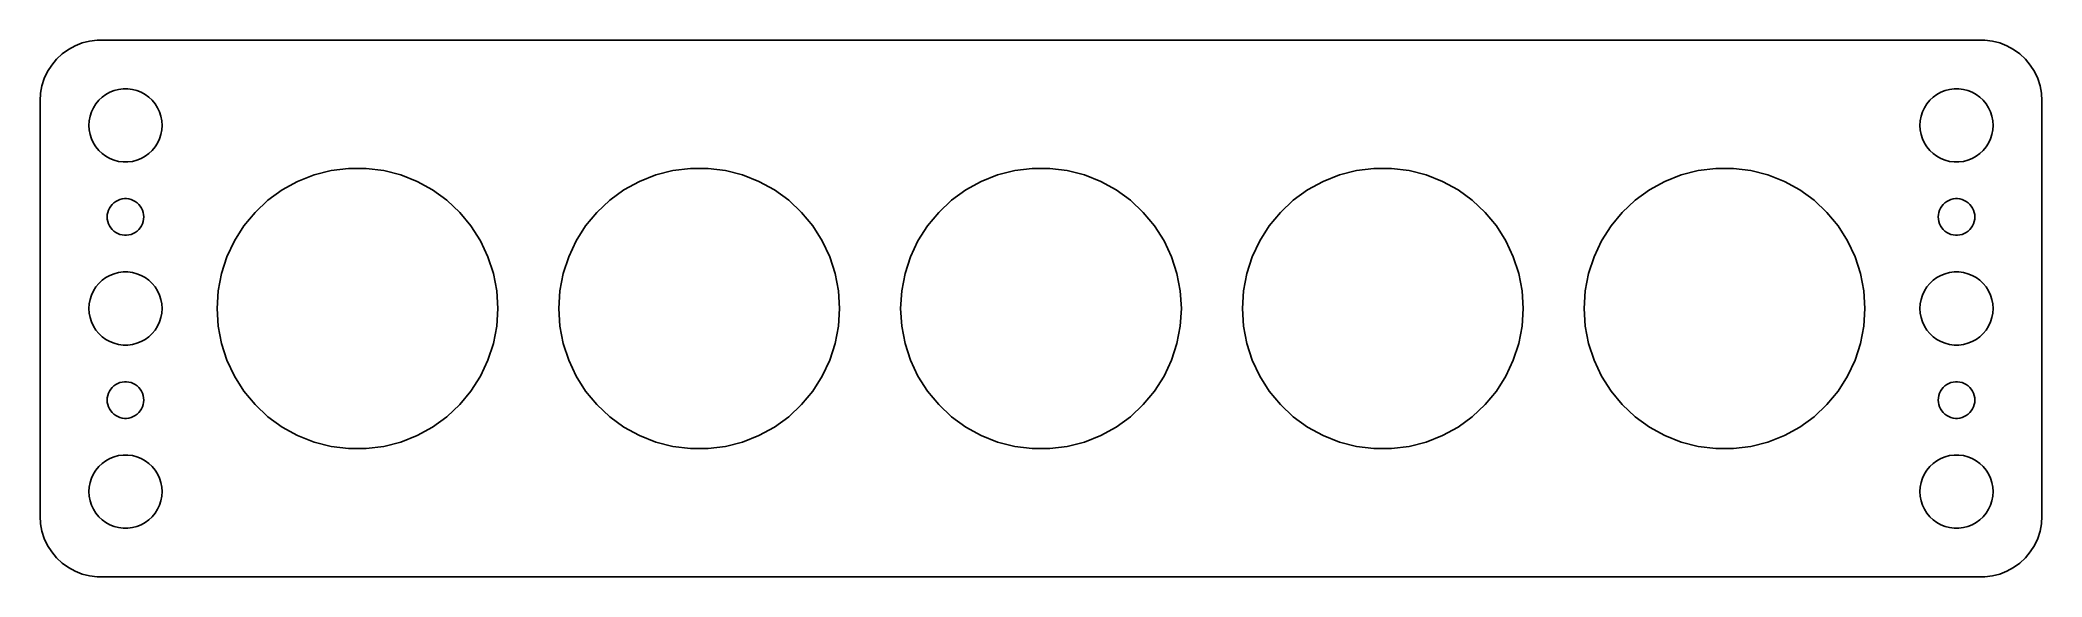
# Model space of a CAD drawing. Header units: metres. Extents: x -82 to 82, y -22 to 22.
import ezdxf

# ---------------------------------------------------------------- set-up
doc = ezdxf.new("R2010")
doc.units = ezdxf.units.M

msp = doc.modelspace()

# ---------------------------------------------------------------- linework, layer by layer
for p, q in [((-79.1289, 21.5241), (-79.6791, 21.2216)), ((-78.5451, 21.7553), (-79.1289, 21.5241)), ((-77.9369, 21.9114), (-78.5451, 21.7553)), ((-77.3139, 21.9901), (-77.9369, 21.9114)), ((77.3139, 21.9901), (-77.3139, 21.9901)), ((77.9369, 21.9114), (77.3139, 21.9901)), ((78.5451, 21.7553), (77.9369, 21.9114)), ((79.1289, 21.5241), (78.5451, 21.7553)), ((79.6791, 21.2216), (79.1289, 21.5241)), ((-81.0451, 19.9389), (-81.3815, 19.4088)), ((-80.6448, 20.4227), (-81.0451, 19.9389)), ((-80.1871, 20.8526), (-80.6448, 20.4227)), ((-79.6791, 21.2216), (-80.1871, 20.8526)), ((80.1871, 20.8526), (79.6791, 21.2216)), ((80.6448, 20.4227), (80.1871, 20.8526)), ((81.0451, 19.9389), (80.6448, 20.4227)), ((81.3815, 19.4088), (81.0451, 19.9389)), ((-81.8429, 18.2434), (-81.9606, 17.6267)), ((-81.6489, 18.8406), (-81.8429, 18.2434)), ((-81.3815, 19.4088), (-81.6489, 18.8406)), ((81.6489, 18.8406), (81.3815, 19.4088)), ((81.8429, 18.2434), (81.6489, 18.8406)), ((81.9606, 17.6267), (81.8429, 18.2434)), ((-81.9606, 17.6267), (-82, 17)), ((-82, 17), (-82, -17)), ((-77.7893, 16.1044), (-77.6289, 16.4453)), ((-77.6289, 16.4453), (-77.427, 16.7634)), ((-77.427, 16.7634), (-77.1869, 17.0536)), ((-77.1869, 17.0536), (-76.9123, 17.3115)), ((-76.9123, 17.3115), (-76.6075, 17.533)), ((-76.6075, 17.533), (-76.2773, 17.7145)), ((-76.2773, 17.7145), (-75.927, 17.8532)), ((-75.927, 17.8532), (-75.5621, 17.9469)), ((-75.5621, 17.9469), (-75.1884, 17.9941)), ((-75.1884, 17.9941), (-74.8116, 17.9941)), ((-74.8116, 17.9941), (-74.4379, 17.9469)), ((-74.4379, 17.9469), (-74.073, 17.8532)), ((-74.073, 17.8532), (-73.7227, 17.7145)), ((-73.7227, 17.7145), (-73.3925, 17.533)), ((-73.3925, 17.533), (-73.0877, 17.3115)), ((-73.0877, 17.3115), (-72.8131, 17.0536)), ((-72.8131, 17.0536), (-72.573, 16.7634)), ((-72.573, 16.7634), (-72.3711, 16.4453)), ((-72.3711, 16.4453), (-72.2107, 16.1044)), ((72.2107, 16.1044), (72.3711, 16.4453)), ((72.3711, 16.4453), (72.573, 16.7634)), ((72.573, 16.7634), (72.8131, 17.0536)), ((72.8131, 17.0536), (73.0877, 17.3115)), ((73.0877, 17.3115), (73.3925, 17.533)), ((73.3925, 17.533), (73.7227, 17.7145)), ((73.7227, 17.7145), (74.073, 17.8532)), ((74.073, 17.8532), (74.4379, 17.9469)), ((74.4379, 17.9469), (74.8116, 17.9941)), ((74.8116, 17.9941), (75.1884, 17.9941)), ((75.1884, 17.9941), (75.5621, 17.9469)), ((75.5621, 17.9469), (75.927, 17.8532)), ((75.927, 17.8532), (76.2773, 17.7145)), ((76.2773, 17.7145), (76.6075, 17.533)), ((76.6075, 17.533), (76.9123, 17.3115)), ((76.9123, 17.3115), (77.1869, 17.0536)), ((77.1869, 17.0536), (77.427, 16.7634)), ((77.427, 16.7634), (77.6289, 16.4453)), ((77.6289, 16.4453), (77.7893, 16.1044)), ((82, 17), (81.9606, 17.6267)), ((82, -17), (82, 17)), ((-78, 15), (-77.9763, 15.376)), ((-77.9763, 14.624), (-78, 15)), ((-77.9763, 15.376), (-77.9057, 15.7461)), ((-77.9057, 15.7461), (-77.7893, 16.1044)), ((-72.2107, 16.1044), (-72.0943, 15.7461)), ((-72.0943, 15.7461), (-72.0237, 15.376)), ((-72.0237, 15.376), (-72, 15)), ((-72, 15), (-72.0237, 14.624)), ((72, 15), (72.0237, 15.376)), ((72.0237, 14.624), (72, 15)), ((72.0237, 15.376), (72.0943, 15.7461)), ((72.0943, 15.7461), (72.2107, 16.1044)), ((77.7893, 16.1044), (77.9057, 15.7461)), ((77.9057, 15.7461), (77.9763, 15.376)), ((77.9763, 15.376), (78, 15)), ((78, 15), (77.9763, 14.624)), ((-77.9057, 14.2539), (-77.9763, 14.624)), ((-77.7893, 13.8956), (-77.9057, 14.2539)), ((-77.6289, 13.5547), (-77.7893, 13.8956)), ((-77.427, 13.2366), (-77.6289, 13.5547)), ((-77.1869, 12.9464), (-77.427, 13.2366)), ((-72.573, 13.2366), (-72.8131, 12.9464)), ((-72.3711, 13.5547), (-72.573, 13.2366)), ((-72.2107, 13.8956), (-72.3711, 13.5547)), ((-72.0943, 14.2539), (-72.2107, 13.8956)), ((-72.0237, 14.624), (-72.0943, 14.2539)), ((72.0943, 14.2539), (72.0237, 14.624)), ((72.2107, 13.8956), (72.0943, 14.2539)), ((72.3711, 13.5547), (72.2107, 13.8956)), ((72.573, 13.2366), (72.3711, 13.5547)), ((72.8131, 12.9464), (72.573, 13.2366)), ((77.427, 13.2366), (77.1869, 12.9464)), ((77.6289, 13.5547), (77.427, 13.2366)), ((77.7893, 13.8956), (77.6289, 13.5547)), ((77.9057, 14.2539), (77.7893, 13.8956)), ((77.9763, 14.624), (77.9057, 14.2539)), ((-76.9123, 12.6884), (-77.1869, 12.9464)), ((-76.6075, 12.467), (-76.9123, 12.6884)), ((-76.2773, 12.2855), (-76.6075, 12.467)), ((-75.927, 12.1468), (-76.2773, 12.2855)), ((-75.5621, 12.0531), (-75.927, 12.1468)), ((-75.1884, 12.0059), (-75.5621, 12.0531)), ((-74.8116, 12.0059), (-75.1884, 12.0059)), ((-74.4379, 12.0531), (-74.8116, 12.0059)), ((-74.073, 12.1468), (-74.4379, 12.0531)), ((-73.7227, 12.2855), (-74.073, 12.1468)), ((-73.3925, 12.467), (-73.7227, 12.2855)), ((-73.0877, 12.6884), (-73.3925, 12.467)), ((-72.8131, 12.9464), (-73.0877, 12.6884)), ((73.0877, 12.6884), (72.8131, 12.9464)), ((73.3925, 12.467), (73.0877, 12.6884)), ((73.7227, 12.2855), (73.3925, 12.467)), ((74.073, 12.1468), (73.7227, 12.2855)), ((74.4379, 12.0531), (74.073, 12.1468)), ((74.8116, 12.0059), (74.4379, 12.0531)), ((75.1884, 12.0059), (74.8116, 12.0059)), ((75.5621, 12.0531), (75.1884, 12.0059)), ((75.927, 12.1468), (75.5621, 12.0531)), ((76.2773, 12.2855), (75.927, 12.1468)), ((76.6075, 12.467), (76.2773, 12.2855)), ((76.9123, 12.6884), (76.6075, 12.467)), ((77.1869, 12.9464), (76.9123, 12.6884)), ((-62.162, 9.70976), (-60.8965, 10.4055)), ((-60.8965, 10.4055), (-59.5537, 10.9371)), ((-59.5537, 10.9371), (-58.1549, 11.2963)), ((-58.1549, 11.2963), (-56.7221, 11.4773)), ((-56.7221, 11.4773), (-55.2779, 11.4773)), ((-55.2779, 11.4773), (-53.8451, 11.2963)), ((-53.8451, 11.2963), (-52.4463, 10.9371)), ((-52.4463, 10.9371), (-51.1035, 10.4055)), ((-51.1035, 10.4055), (-49.838, 9.70976)), ((-34.162, 9.70976), (-32.8965, 10.4055)), ((-32.8965, 10.4055), (-31.5537, 10.9371)), ((-31.5537, 10.9371), (-30.1549, 11.2963)), ((-30.1549, 11.2963), (-28.7221, 11.4773)), ((-28.7221, 11.4773), (-27.2779, 11.4773)), ((-27.2779, 11.4773), (-25.8451, 11.2963)), ((-25.8451, 11.2963), (-24.4463, 10.9371)), ((-24.4463, 10.9371), (-23.1035, 10.4055)), ((-23.1035, 10.4055), (-21.838, 9.70976)), ((-6.162, 9.70976), (-4.89645, 10.4055)), ((-4.89645, 10.4055), (-3.55368, 10.9371)), ((-3.55368, 10.9371), (-2.15488, 11.2963)), ((-2.15488, 11.2963), (-0.72208, 11.4773)), ((-0.72208, 11.4773), (0.72208, 11.4773)), ((0.72208, 11.4773), (2.15488, 11.2963)), ((2.15488, 11.2963), (3.55368, 10.9371)), ((3.55368, 10.9371), (4.89645, 10.4055)), ((4.89645, 10.4055), (6.162, 9.70976)), ((21.838, 9.70976), (23.1035, 10.4055)), ((23.1035, 10.4055), (24.4463, 10.9371)), ((24.4463, 10.9371), (25.8451, 11.2963)), ((25.8451, 11.2963), (27.2779, 11.4773)), ((27.2779, 11.4773), (28.7221, 11.4773)), ((28.7221, 11.4773), (30.1549, 11.2963)), ((30.1549, 11.2963), (31.5537, 10.9371)), ((31.5537, 10.9371), (32.8965, 10.4055)), ((32.8965, 10.4055), (34.162, 9.70976)), ((49.838, 9.70976), (51.1035, 10.4055)), ((51.1035, 10.4055), (52.4463, 10.9371)), ((52.4463, 10.9371), (53.8451, 11.2963)), ((53.8451, 11.2963), (55.2779, 11.4773)), ((55.2779, 11.4773), (56.7221, 11.4773)), ((56.7221, 11.4773), (58.1549, 11.2963)), ((58.1549, 11.2963), (59.5537, 10.9371)), ((59.5537, 10.9371), (60.8965, 10.4055)), ((60.8965, 10.4055), (62.162, 9.70976)), ((-76.3947, 8.05219), (-76.3145, 8.22263)), ((-76.3145, 8.22263), (-76.2135, 8.38167)), ((-76.2135, 8.38167), (-76.0934, 8.52681)), ((-76.0934, 8.52681), (-75.9561, 8.65576)), ((-75.9561, 8.65576), (-75.8037, 8.76648)), ((-75.8037, 8.76648), (-75.6387, 8.85724)), ((-75.6387, 8.85724), (-75.4635, 8.92657)), ((-75.4635, 8.92657), (-75.2811, 8.97342)), ((-75.2811, 8.97342), (-75.0942, 8.99704)), ((-75.0942, 8.99704), (-74.9058, 8.99704)), ((-74.9058, 8.99704), (-74.7189, 8.97342)), ((-74.7189, 8.97342), (-74.5365, 8.92657)), ((-74.5365, 8.92657), (-74.3613, 8.85724)), ((-74.3613, 8.85724), (-74.1963, 8.76648)), ((-74.1963, 8.76648), (-74.0439, 8.65576)), ((-74.0439, 8.65576), (-73.9065, 8.52681)), ((-73.9065, 8.52681), (-73.7865, 8.38167)), ((-73.7865, 8.38167), (-73.6855, 8.22263)), ((-73.6855, 8.22263), (-73.6053, 8.05219)), ((-64.3831, 7.87228), (-63.3304, 8.8609)), ((-63.3304, 8.8609), (-62.162, 9.70976)), ((-49.838, 9.70976), (-48.6696, 8.8609)), ((-48.6696, 8.8609), (-47.6169, 7.87228)), ((-36.3831, 7.87228), (-35.3304, 8.8609)), ((-35.3304, 8.8609), (-34.162, 9.70976)), ((-21.838, 9.70976), (-20.6696, 8.8609)), ((-20.6696, 8.8609), (-19.6169, 7.87228)), ((-8.38313, 7.87228), (-7.33037, 8.8609)), ((-7.33037, 8.8609), (-6.162, 9.70976)), ((6.162, 9.70976), (7.33037, 8.8609)), ((7.33037, 8.8609), (8.38313, 7.87228)), ((19.6169, 7.87228), (20.6696, 8.8609)), ((20.6696, 8.8609), (21.838, 9.70976)), ((34.162, 9.70976), (35.3304, 8.8609)), ((35.3304, 8.8609), (36.3831, 7.87228)), ((47.6169, 7.87228), (48.6696, 8.8609)), ((48.6696, 8.8609), (49.838, 9.70976)), ((62.162, 9.70976), (63.3304, 8.8609)), ((63.3304, 8.8609), (64.3831, 7.87228)), ((73.6053, 8.05219), (73.6855, 8.22263)), ((73.6855, 8.22263), (73.7865, 8.38167)), ((73.7865, 8.38167), (73.9065, 8.52681)), ((73.9065, 8.52681), (74.0439, 8.65576)), ((74.0439, 8.65576), (74.1963, 8.76648)), ((74.1963, 8.76648), (74.3613, 8.85724)), ((74.3613, 8.85724), (74.5365, 8.92657)), ((74.5365, 8.92657), (74.7189, 8.97342)), ((74.7189, 8.97342), (74.9058, 8.99704)), ((74.9058, 8.99704), (75.0942, 8.99704)), ((75.0942, 8.99704), (75.2811, 8.97342)), ((75.2811, 8.97342), (75.4635, 8.92657)), ((75.4635, 8.92657), (75.6387, 8.85724)), ((75.6387, 8.85724), (75.8037, 8.76648)), ((75.8037, 8.76648), (75.9561, 8.65576)), ((75.9561, 8.65576), (76.0934, 8.52681)), ((76.0934, 8.52681), (76.2135, 8.38167)), ((76.2135, 8.38167), (76.3145, 8.22263)), ((76.3145, 8.22263), (76.3947, 8.05219)), ((-76.5, 7.5), (-76.4882, 7.68799)), ((-76.4882, 7.312), (-76.5, 7.5)), ((-76.4882, 7.68799), (-76.4529, 7.87303)), ((-76.4529, 7.12695), (-76.4882, 7.312)), ((-76.4529, 7.87303), (-76.3947, 8.05219)), ((-76.3947, 6.9478), (-76.4529, 7.12695)), ((-76.3145, 6.77736), (-76.3947, 6.9478)), ((-76.2135, 6.61832), (-76.3145, 6.77736)), ((-76.0934, 6.47318), (-76.2135, 6.61832)), ((-73.7865, 6.61832), (-73.9065, 6.47318)), ((-73.6855, 6.77736), (-73.7865, 6.61832)), ((-73.6053, 6.9478), (-73.6855, 6.77736)), ((-73.6053, 8.05219), (-73.5471, 7.87303)), ((-73.5471, 7.12695), (-73.6053, 6.9478)), ((-73.5471, 7.87303), (-73.5118, 7.68799)), ((-73.5118, 7.312), (-73.5471, 7.12695)), ((-73.5118, 7.68799), (-73.5, 7.5)), ((-73.5, 7.5), (-73.5118, 7.312)), ((-66.0775, 5.54016), (-65.3037, 6.75952)), ((-65.3037, 6.75952), (-64.3831, 7.87228)), ((-47.6169, 7.87228), (-46.6963, 6.75952)), ((-46.6963, 6.75952), (-45.9225, 5.54016)), ((-38.0775, 5.54016), (-37.3037, 6.75952)), ((-37.3037, 6.75952), (-36.3831, 7.87228)), ((-19.6169, 7.87228), (-18.6963, 6.75952)), ((-18.6963, 6.75952), (-17.9225, 5.54016)), ((-10.0775, 5.54016), (-9.30368, 6.75952)), ((-9.30368, 6.75952), (-8.38313, 7.87228)), ((8.38313, 7.87228), (9.30368, 6.75952)), ((9.30368, 6.75952), (10.0775, 5.54016)), ((17.9225, 5.54016), (18.6963, 6.75952)), ((18.6963, 6.75952), (19.6169, 7.87228)), ((36.3831, 7.87228), (37.3037, 6.75952)), ((37.3037, 6.75952), (38.0775, 5.54016)), ((45.9225, 5.54016), (46.6963, 6.75952)), ((46.6963, 6.75952), (47.6169, 7.87228)), ((64.3831, 7.87228), (65.3037, 6.75952)), ((65.3037, 6.75952), (66.0775, 5.54016)), ((73.5, 7.5), (73.5118, 7.68799)), ((73.5118, 7.312), (73.5, 7.5)), ((73.5118, 7.68799), (73.5471, 7.87303)), ((73.5471, 7.12695), (73.5118, 7.312)), ((73.5471, 7.87303), (73.6053, 8.05219)), ((73.6053, 6.9478), (73.5471, 7.12695)), ((73.6855, 6.77736), (73.6053, 6.9478)), ((73.7865, 6.61832), (73.6855, 6.77736)), ((73.9065, 6.47318), (73.7865, 6.61832)), ((76.2135, 6.61832), (76.0934, 6.47318)), ((76.3145, 6.77736), (76.2135, 6.61832)), ((76.3947, 6.9478), (76.3145, 6.77736)), ((76.3947, 8.05219), (76.4529, 7.87303)), ((76.4529, 7.12695), (76.3947, 6.9478)), ((76.4529, 7.87303), (76.4882, 7.68799)), ((76.4882, 7.312), (76.4529, 7.12695)), ((76.4882, 7.68799), (76.5, 7.5)), ((76.5, 7.5), (76.4882, 7.312)), ((-75.9561, 6.34422), (-76.0934, 6.47318)), ((-75.8037, 6.23351), (-75.9561, 6.34422)), ((-75.6387, 6.14275), (-75.8037, 6.23351)), ((-75.4635, 6.07341), (-75.6387, 6.14275)), ((-75.2811, 6.02657), (-75.4635, 6.07341)), ((-75.0942, 6.00294), (-75.2811, 6.02657)), ((-74.9058, 6.00294), (-75.0942, 6.00294)), ((-74.7189, 6.02657), (-74.9058, 6.00294)), ((-74.5365, 6.07341), (-74.7189, 6.02657)), ((-74.3613, 6.14275), (-74.5365, 6.07341)), ((-74.1963, 6.23351), (-74.3613, 6.14275)), ((-74.0439, 6.34422), (-74.1963, 6.23351)), ((-73.9065, 6.47318), (-74.0439, 6.34422)), ((-66.6924, 4.23343), (-66.0775, 5.54016)), ((-45.9225, 5.54016), (-45.3076, 4.23343)), ((-38.6924, 4.23343), (-38.0775, 5.54016)), ((-17.9225, 5.54016), (-17.3076, 4.23343)), ((-10.6924, 4.23343), (-10.0775, 5.54016)), ((10.0775, 5.54016), (10.6924, 4.23343)), ((17.3076, 4.23343), (17.9225, 5.54016)), ((38.0775, 5.54016), (38.6924, 4.23343)), ((45.3076, 4.23343), (45.9225, 5.54016)), ((66.0775, 5.54016), (66.6924, 4.23343)), ((74.0439, 6.34422), (73.9065, 6.47318)), ((74.1963, 6.23351), (74.0439, 6.34422)), ((74.3613, 6.14275), (74.1963, 6.23351)), ((74.5365, 6.07341), (74.3613, 6.14275)), ((74.7189, 6.02657), (74.5365, 6.07341)), ((74.9058, 6.00294), (74.7189, 6.02657)), ((75.0942, 6.00294), (74.9058, 6.00294)), ((75.2811, 6.02657), (75.0942, 6.00294)), ((75.4635, 6.07341), (75.2811, 6.02657)), ((75.6387, 6.14275), (75.4635, 6.07341)), ((75.8037, 6.23351), (75.6387, 6.14275)), ((75.9561, 6.34422), (75.8037, 6.23351)), ((76.0934, 6.47318), (75.9561, 6.34422)), ((-67.1387, 2.85992), (-66.6924, 4.23343)), ((-45.3076, 4.23343), (-44.8613, 2.85992)), ((-39.1387, 2.85992), (-38.6924, 4.23343)), ((-17.3076, 4.23343), (-16.8613, 2.85992)), ((-11.1387, 2.85992), (-10.6924, 4.23343)), ((10.6924, 4.23343), (11.1387, 2.85992)), ((16.8613, 2.85992), (17.3076, 4.23343)), ((38.6924, 4.23343), (39.1387, 2.85992)), ((44.8613, 2.85992), (45.3076, 4.23343)), ((66.6924, 4.23343), (67.1387, 2.85992)), ((-77.6289, 1.44525), (-77.427, 1.76335)), ((-77.427, 1.76335), (-77.1869, 2.05363)), ((-77.1869, 2.05363), (-76.9123, 2.31154)), ((-76.9123, 2.31154), (-76.6075, 2.53297)), ((-76.6075, 2.53297), (-76.2773, 2.71448)), ((-76.2773, 2.71448), (-75.927, 2.85316)), ((-75.927, 2.85316), (-75.5621, 2.94685)), ((-75.5621, 2.94685), (-75.1884, 2.99408)), ((-75.1884, 2.99408), (-74.8116, 2.99408)), ((-74.8116, 2.99408), (-74.4379, 2.94685)), ((-74.4379, 2.94685), (-74.073, 2.85316)), ((-74.073, 2.85316), (-73.7227, 2.71448)), ((-73.7227, 2.71448), (-73.3925, 2.53297)), ((-73.3925, 2.53297), (-73.0877, 2.31154)), ((-73.0877, 2.31154), (-72.8131, 2.05363)), ((-72.8131, 2.05363), (-72.573, 1.76335)), ((-72.573, 1.76335), (-72.3711, 1.44525)), ((-67.4093, 1.44133), (-67.1387, 2.85992)), ((-44.8613, 2.85992), (-44.5907, 1.44133)), ((-39.4093, 1.44133), (-39.1387, 2.85992)), ((-16.8613, 2.85992), (-16.5907, 1.44133)), ((-11.4093, 1.44133), (-11.1387, 2.85992)), ((11.1387, 2.85992), (11.4093, 1.44133)), ((16.5907, 1.44133), (16.8613, 2.85992)), ((39.1387, 2.85992), (39.4093, 1.44133)), ((44.5907, 1.44133), (44.8613, 2.85992)), ((67.1387, 2.85992), (67.4093, 1.44133)), ((72.3711, 1.44525), (72.573, 1.76335)), ((72.573, 1.76335), (72.8131, 2.05363)), ((72.8131, 2.05363), (73.0877, 2.31154)), ((73.0877, 2.31154), (73.3925, 2.53297)), ((73.3925, 2.53297), (73.7227, 2.71448)), ((73.7227, 2.71448), (74.073, 2.85316)), ((74.073, 2.85316), (74.4379, 2.94685)), ((74.4379, 2.94685), (74.8116, 2.99408)), ((74.8116, 2.99408), (75.1884, 2.99408)), ((75.1884, 2.99408), (75.5621, 2.94685)), ((75.5621, 2.94685), (75.927, 2.85316)), ((75.927, 2.85316), (76.2773, 2.71448)), ((76.2773, 2.71448), (76.6075, 2.53297)), ((76.6075, 2.53297), (76.9123, 2.31154)), ((76.9123, 2.31154), (77.1869, 2.05363)), ((77.1869, 2.05363), (77.427, 1.76335)), ((77.427, 1.76335), (77.6289, 1.44525)), ((-78, 0), (-77.9763, 0.37599)), ((-77.9763, -0.37599), (-78, 0)), ((-77.9763, 0.37599), (-77.9057, 0.74606)), ((-77.9057, 0.74606), (-77.7893, 1.10437)), ((-77.7893, 1.10437), (-77.6289, 1.44525)), ((-72.3711, 1.44525), (-72.2107, 1.10437)), ((-72.2107, 1.10437), (-72.0943, 0.74606)), ((-72.0943, 0.74606), (-72.0237, 0.37599)), ((-72.0237, 0.37599), (-72, 0)), ((-72, 0), (-72.0237, -0.37599)), ((-67.5, 0), (-67.4093, 1.44133)), ((-67.4093, -1.44133), (-67.5, 0)), ((-44.5907, 1.44133), (-44.5, 0)), ((-44.5, 0), (-44.5907, -1.44133)), ((-39.5, 0), (-39.4093, 1.44133)), ((-39.4093, -1.44133), (-39.5, 0)), ((-16.5907, 1.44133), (-16.5, 0)), ((-16.5, 0), (-16.5907, -1.44133)), ((-11.5, 0), (-11.4093, 1.44133)), ((-11.4093, -1.44133), (-11.5, 0)), ((11.4093, 1.44133), (11.5, 0)), ((11.5, 0), (11.4093, -1.44133)), ((16.5, 0), (16.5907, 1.44133)), ((16.5907, -1.44133), (16.5, 0)), ((39.4093, 1.44133), (39.5, 0)), ((39.5, 0), (39.4093, -1.44133)), ((44.5, 0), (44.5907, 1.44133)), ((44.5907, -1.44133), (44.5, 0)), ((67.4093, 1.44133), (67.5, 0)), ((67.5, 0), (67.4093, -1.44133)), ((72, 0), (72.0237, 0.37599)), ((72.0237, -0.37599), (72, 0)), ((72.0237, 0.37599), (72.0943, 0.74606)), ((72.0943, 0.74606), (72.2107, 1.10437)), ((72.2107, 1.10437), (72.3711, 1.44525)), ((77.6289, 1.44525), (77.7893, 1.10437)), ((77.7893, 1.10437), (77.9057, 0.74606)), ((77.9057, 0.74606), (77.9763, 0.37599)), ((77.9763, 0.37599), (78, 0)), ((78, 0), (77.9763, -0.37599)), ((-77.9057, -0.74606), (-77.9763, -0.37599)), ((-77.7893, -1.10437), (-77.9057, -0.74606)), ((-77.6289, -1.44525), (-77.7893, -1.10437)), ((-77.427, -1.76335), (-77.6289, -1.44525)), ((-72.3711, -1.44525), (-72.573, -1.76335)), ((-72.2107, -1.10437), (-72.3711, -1.44525)), ((-72.0943, -0.74606), (-72.2107, -1.10437)), ((-72.0237, -0.37599), (-72.0943, -0.74606)), ((-67.1387, -2.85992), (-67.4093, -1.44133)), ((-44.5907, -1.44133), (-44.8613, -2.85992)), ((-39.1387, -2.85992), (-39.4093, -1.44133)), ((-16.5907, -1.44133), (-16.8613, -2.85992)), ((-11.1387, -2.85992), (-11.4093, -1.44133)), ((11.4093, -1.44133), (11.1387, -2.85992)), ((16.8613, -2.85992), (16.5907, -1.44133)), ((39.4093, -1.44133), (39.1387, -2.85992)), ((44.8613, -2.85992), (44.5907, -1.44133)), ((67.4093, -1.44133), (67.1387, -2.85992)), ((72.0943, -0.74606), (72.0237, -0.37599)), ((72.2107, -1.10437), (72.0943, -0.74606)), ((72.3711, -1.44525), (72.2107, -1.10437)), ((72.573, -1.76335), (72.3711, -1.44525)), ((77.6289, -1.44525), (77.427, -1.76335)), ((77.7893, -1.10437), (77.6289, -1.44525)), ((77.9057, -0.74606), (77.7893, -1.10437)), ((77.9763, -0.37599), (77.9057, -0.74606)), ((-77.1869, -2.05363), (-77.427, -1.76335)), ((-76.9123, -2.31154), (-77.1869, -2.05363)), ((-76.6075, -2.53297), (-76.9123, -2.31154)), ((-76.2773, -2.71448), (-76.6075, -2.53297)), ((-75.927, -2.85316), (-76.2773, -2.71448)), ((-75.5621, -2.94685), (-75.927, -2.85316)), ((-75.1884, -2.99408), (-75.5621, -2.94685)), ((-74.8116, -2.99408), (-75.1884, -2.99408)), ((-74.4379, -2.94685), (-74.8116, -2.99408)), ((-74.073, -2.85316), (-74.4379, -2.94685)), ((-73.7227, -2.71448), (-74.073, -2.85316)), ((-73.3925, -2.53297), (-73.7227, -2.71448)), ((-73.0877, -2.31154), (-73.3925, -2.53297)), ((-72.8131, -2.05363), (-73.0877, -2.31154)), ((-72.573, -1.76335), (-72.8131, -2.05363)), ((-66.6924, -4.23343), (-67.1387, -2.85992)), ((-44.8613, -2.85992), (-45.3076, -4.23343)), ((-38.6924, -4.23343), (-39.1387, -2.85992)), ((-16.8613, -2.85992), (-17.3076, -4.23343)), ((-10.6924, -4.23343), (-11.1387, -2.85992)), ((11.1387, -2.85992), (10.6924, -4.23343)), ((17.3076, -4.23343), (16.8613, -2.85992)), ((39.1387, -2.85992), (38.6924, -4.23343)), ((45.3076, -4.23343), (44.8613, -2.85992)), ((67.1387, -2.85992), (66.6924, -4.23343)), ((72.8131, -2.05363), (72.573, -1.76335)), ((73.0877, -2.31154), (72.8131, -2.05363)), ((73.3925, -2.53297), (73.0877, -2.31154)), ((73.7227, -2.71448), (73.3925, -2.53297)), ((74.073, -2.85316), (73.7227, -2.71448)), ((74.4379, -2.94685), (74.073, -2.85316)), ((74.8116, -2.99408), (74.4379, -2.94685)), ((75.1884, -2.99408), (74.8116, -2.99408)), ((75.5621, -2.94685), (75.1884, -2.99408)), ((75.927, -2.85316), (75.5621, -2.94685)), ((76.2773, -2.71448), (75.927, -2.85316)), ((76.6075, -2.53297), (76.2773, -2.71448)), ((76.9123, -2.31154), (76.6075, -2.53297)), ((77.1869, -2.05363), (76.9123, -2.31154)), ((77.427, -1.76335), (77.1869, -2.05363)), ((-66.0775, -5.54016), (-66.6924, -4.23343)), ((-45.3076, -4.23343), (-45.9225, -5.54016)), ((-38.0775, -5.54016), (-38.6924, -4.23343)), ((-17.3076, -4.23343), (-17.9225, -5.54016)), ((-10.0775, -5.54016), (-10.6924, -4.23343)), ((10.6924, -4.23343), (10.0775, -5.54016)), ((17.9225, -5.54016), (17.3076, -4.23343)), ((38.6924, -4.23343), (38.0775, -5.54016)), ((45.9225, -5.54016), (45.3076, -4.23343)), ((66.6924, -4.23343), (66.0775, -5.54016)), ((-76.2135, -6.61832), (-76.0934, -6.47318)), ((-76.0934, -6.47318), (-75.9561, -6.34422)), ((-75.9561, -6.34422), (-75.8037, -6.23351)), ((-75.8037, -6.23351), (-75.6387, -6.14275)), ((-75.6387, -6.14275), (-75.4635, -6.07341)), ((-75.4635, -6.07341), (-75.2811, -6.02657)), ((-75.2811, -6.02657), (-75.0942, -6.00294)), ((-75.0942, -6.00294), (-74.9058, -6.00294)), ((-74.9058, -6.00294), (-74.7189, -6.02657)), ((-74.7189, -6.02657), (-74.5365, -6.07341)), ((-74.5365, -6.07341), (-74.3613, -6.14275)), ((-74.3613, -6.14275), (-74.1963, -6.23351)), ((-74.1963, -6.23351), (-74.0439, -6.34422)), ((-74.0439, -6.34422), (-73.9065, -6.47318)), ((-73.9065, -6.47318), (-73.7865, -6.61832)), ((-65.3037, -6.75952), (-66.0775, -5.54016)), ((-45.9225, -5.54016), (-46.6963, -6.75952)), ((-37.3037, -6.75952), (-38.0775, -5.54016)), ((-17.9225, -5.54016), (-18.6963, -6.75952)), ((-9.30368, -6.75952), (-10.0775, -5.54016)), ((10.0775, -5.54016), (9.30368, -6.75952)), ((18.6963, -6.75952), (17.9225, -5.54016)), ((38.0775, -5.54016), (37.3037, -6.75952)), ((46.6963, -6.75952), (45.9225, -5.54016)), ((66.0775, -5.54016), (65.3037, -6.75952)), ((73.7865, -6.61832), (73.9065, -6.47318)), ((73.9065, -6.47318), (74.0439, -6.34422)), ((74.0439, -6.34422), (74.1963, -6.23351)), ((74.1963, -6.23351), (74.3613, -6.14275)), ((74.3613, -6.14275), (74.5365, -6.07341)), ((74.5365, -6.07341), (74.7189, -6.02657)), ((74.7189, -6.02657), (74.9058, -6.00294)), ((74.9058, -6.00294), (75.0942, -6.00294)), ((75.0942, -6.00294), (75.2811, -6.02657)), ((75.2811, -6.02657), (75.4635, -6.07341)), ((75.4635, -6.07341), (75.6387, -6.14275)), ((75.6387, -6.14275), (75.8037, -6.23351)), ((75.8037, -6.23351), (75.9561, -6.34422)), ((75.9561, -6.34422), (76.0934, -6.47318)), ((76.0934, -6.47318), (76.2135, -6.61832)), ((-76.5, -7.5), (-76.4882, -7.312)), ((-76.4882, -7.68799), (-76.5, -7.5)), ((-76.4882, -7.312), (-76.4529, -7.12695)), ((-76.4529, -7.87303), (-76.4882, -7.68799)), ((-76.4529, -7.12695), (-76.3947, -6.9478)), ((-76.3947, -8.05219), (-76.4529, -7.87303)), ((-76.3947, -6.9478), (-76.3145, -6.77736)), ((-76.3145, -8.22263), (-76.3947, -8.05219)), ((-76.3145, -6.77736), (-76.2135, -6.61832)), ((-73.7865, -6.61832), (-73.6855, -6.77736)), ((-73.6855, -6.77736), (-73.6053, -6.9478)), ((-73.6053, -8.05219), (-73.6855, -8.22263)), ((-73.6053, -6.9478), (-73.5471, -7.12695)), ((-73.5471, -7.87303), (-73.6053, -8.05219)), ((-73.5471, -7.12695), (-73.5118, -7.312)), ((-73.5118, -7.68799), (-73.5471, -7.87303)), ((-73.5118, -7.312), (-73.5, -7.5)), ((-73.5, -7.5), (-73.5118, -7.68799)), ((-64.3831, -7.87228), (-65.3037, -6.75952)), ((-63.3304, -8.8609), (-64.3831, -7.87228)), ((-47.6169, -7.87228), (-48.6696, -8.8609)), ((-46.6963, -6.75952), (-47.6169, -7.87228)), ((-36.3831, -7.87228), (-37.3037, -6.75952)), ((-35.3304, -8.8609), (-36.3831, -7.87228)), ((-19.6169, -7.87228), (-20.6696, -8.8609)), ((-18.6963, -6.75952), (-19.6169, -7.87228)), ((-8.38313, -7.87228), (-9.30368, -6.75952)), ((-7.33037, -8.8609), (-8.38313, -7.87228)), ((8.38313, -7.87228), (7.33037, -8.8609)), ((9.30368, -6.75952), (8.38313, -7.87228)), ((19.6169, -7.87228), (18.6963, -6.75952)), ((20.6696, -8.8609), (19.6169, -7.87228)), ((36.3831, -7.87228), (35.3304, -8.8609)), ((37.3037, -6.75952), (36.3831, -7.87228)), ((47.6169, -7.87228), (46.6963, -6.75952)), ((48.6696, -8.8609), (47.6169, -7.87228)), ((64.3831, -7.87228), (63.3304, -8.8609)), ((65.3037, -6.75952), (64.3831, -7.87228)), ((73.5, -7.5), (73.5118, -7.312)), ((73.5118, -7.68799), (73.5, -7.5)), ((73.5118, -7.312), (73.5471, -7.12695)), ((73.5471, -7.87303), (73.5118, -7.68799)), ((73.5471, -7.12695), (73.6053, -6.9478)), ((73.6053, -8.05219), (73.5471, -7.87303)), ((73.6053, -6.9478), (73.6855, -6.77736)), ((73.6855, -8.22263), (73.6053, -8.05219)), ((73.6855, -6.77736), (73.7865, -6.61832)), ((76.2135, -6.61832), (76.3145, -6.77736)), ((76.3145, -6.77736), (76.3947, -6.9478)), ((76.3947, -8.05219), (76.3145, -8.22263)), ((76.3947, -6.9478), (76.4529, -7.12695)), ((76.4529, -7.87303), (76.3947, -8.05219)), ((76.4529, -7.12695), (76.4882, -7.312)), ((76.4882, -7.68799), (76.4529, -7.87303)), ((76.4882, -7.312), (76.5, -7.5)), ((76.5, -7.5), (76.4882, -7.68799)), ((-76.2135, -8.38167), (-76.3145, -8.22263)), ((-76.0934, -8.52681), (-76.2135, -8.38167)), ((-75.9561, -8.65576), (-76.0934, -8.52681)), ((-75.8037, -8.76648), (-75.9561, -8.65576)), ((-75.6387, -8.85724), (-75.8037, -8.76648)), ((-75.4635, -8.92657), (-75.6387, -8.85724)), ((-75.2811, -8.97342), (-75.4635, -8.92657)), ((-75.0942, -8.99704), (-75.2811, -8.97342)), ((-74.9058, -8.99704), (-75.0942, -8.99704)), ((-74.7189, -8.97342), (-74.9058, -8.99704)), ((-74.5365, -8.92657), (-74.7189, -8.97342)), ((-74.3613, -8.85724), (-74.5365, -8.92657)), ((-74.1963, -8.76648), (-74.3613, -8.85724)), ((-74.0439, -8.65576), (-74.1963, -8.76648)), ((-73.9065, -8.52681), (-74.0439, -8.65576)), ((-73.7865, -8.38167), (-73.9065, -8.52681)), ((-73.6855, -8.22263), (-73.7865, -8.38167)), ((-62.162, -9.70976), (-63.3304, -8.8609)), ((-60.8965, -10.4055), (-62.162, -9.70976)), ((-49.838, -9.70976), (-51.1035, -10.4055)), ((-48.6696, -8.8609), (-49.838, -9.70976)), ((-34.162, -9.70976), (-35.3304, -8.8609)), ((-32.8965, -10.4055), (-34.162, -9.70976)), ((-21.838, -9.70976), (-23.1035, -10.4055)), ((-20.6696, -8.8609), (-21.838, -9.70976)), ((-6.162, -9.70976), (-7.33037, -8.8609)), ((-4.89645, -10.4055), (-6.162, -9.70976)), ((6.162, -9.70976), (4.89645, -10.4055)), ((7.33037, -8.8609), (6.162, -9.70976)), ((21.838, -9.70976), (20.6696, -8.8609)), ((23.1035, -10.4055), (21.838, -9.70976)), ((34.162, -9.70976), (32.8965, -10.4055)), ((35.3304, -8.8609), (34.162, -9.70976)), ((49.838, -9.70976), (48.6696, -8.8609)), ((51.1035, -10.4055), (49.838, -9.70976)), ((62.162, -9.70976), (60.8965, -10.4055)), ((63.3304, -8.8609), (62.162, -9.70976)), ((73.7865, -8.38167), (73.6855, -8.22263)), ((73.9065, -8.52681), (73.7865, -8.38167)), ((74.0439, -8.65576), (73.9065, -8.52681)), ((74.1963, -8.76648), (74.0439, -8.65576)), ((74.3613, -8.85724), (74.1963, -8.76648)), ((74.5365, -8.92657), (74.3613, -8.85724)), ((74.7189, -8.97342), (74.5365, -8.92657)), ((74.9058, -8.99704), (74.7189, -8.97342)), ((75.0942, -8.99704), (74.9058, -8.99704)), ((75.2811, -8.97342), (75.0942, -8.99704)), ((75.4635, -8.92657), (75.2811, -8.97342)), ((75.6387, -8.85724), (75.4635, -8.92657)), ((75.8037, -8.76648), (75.6387, -8.85724)), ((75.9561, -8.65576), (75.8037, -8.76648)), ((76.0934, -8.52681), (75.9561, -8.65576)), ((76.2135, -8.38167), (76.0934, -8.52681)), ((76.3145, -8.22263), (76.2135, -8.38167)), ((-59.5537, -10.9371), (-60.8965, -10.4055)), ((-58.1549, -11.2963), (-59.5537, -10.9371)), ((-56.7221, -11.4773), (-58.1549, -11.2963)), ((-55.2779, -11.4773), (-56.7221, -11.4773)), ((-53.8451, -11.2963), (-55.2779, -11.4773)), ((-52.4463, -10.9371), (-53.8451, -11.2963)), ((-51.1035, -10.4055), (-52.4463, -10.9371)), ((-31.5537, -10.9371), (-32.8965, -10.4055)), ((-30.1549, -11.2963), (-31.5537, -10.9371)), ((-28.7221, -11.4773), (-30.1549, -11.2963)), ((-27.2779, -11.4773), (-28.7221, -11.4773)), ((-25.8451, -11.2963), (-27.2779, -11.4773)), ((-24.4463, -10.9371), (-25.8451, -11.2963)), ((-23.1035, -10.4055), (-24.4463, -10.9371)), ((-3.55368, -10.9371), (-4.89645, -10.4055)), ((-2.15488, -11.2963), (-3.55368, -10.9371)), ((-0.72208, -11.4773), (-2.15488, -11.2963)), ((0.72208, -11.4773), (-0.72208, -11.4773)), ((2.15488, -11.2963), (0.72208, -11.4773)), ((3.55368, -10.9371), (2.15488, -11.2963)), ((4.89645, -10.4055), (3.55368, -10.9371)), ((24.4463, -10.9371), (23.1035, -10.4055)), ((25.8451, -11.2963), (24.4463, -10.9371)), ((27.2779, -11.4773), (25.8451, -11.2963)), ((28.7221, -11.4773), (27.2779, -11.4773)), ((30.1549, -11.2963), (28.7221, -11.4773)), ((31.5537, -10.9371), (30.1549, -11.2963)), ((32.8965, -10.4055), (31.5537, -10.9371)), ((52.4463, -10.9371), (51.1035, -10.4055)), ((53.8451, -11.2963), (52.4463, -10.9371)), ((55.2779, -11.4773), (53.8451, -11.2963)), ((56.7221, -11.4773), (55.2779, -11.4773)), ((58.1549, -11.2963), (56.7221, -11.4773)), ((59.5537, -10.9371), (58.1549, -11.2963)), ((60.8965, -10.4055), (59.5537, -10.9371)), ((-77.427, -13.2366), (-77.1869, -12.9464)), ((-77.1869, -12.9464), (-76.9123, -12.6884)), ((-76.9123, -12.6884), (-76.6075, -12.467)), ((-76.6075, -12.467), (-76.2773, -12.2855)), ((-76.2773, -12.2855), (-75.927, -12.1468)), ((-75.927, -12.1468), (-75.5621, -12.0531)), ((-75.5621, -12.0531), (-75.1884, -12.0059)), ((-75.1884, -12.0059), (-74.8116, -12.0059)), ((-74.8116, -12.0059), (-74.4379, -12.0531)), ((-74.4379, -12.0531), (-74.073, -12.1468)), ((-74.073, -12.1468), (-73.7227, -12.2855)), ((-73.7227, -12.2855), (-73.3925, -12.467)), ((-73.3925, -12.467), (-73.0877, -12.6884)), ((-73.0877, -12.6884), (-72.8131, -12.9464)), ((-72.8131, -12.9464), (-72.573, -13.2366)), ((72.573, -13.2366), (72.8131, -12.9464)), ((72.8131, -12.9464), (73.0877, -12.6884)), ((73.0877, -12.6884), (73.3925, -12.467)), ((73.3925, -12.467), (73.7227, -12.2855)), ((73.7227, -12.2855), (74.073, -12.1468)), ((74.073, -12.1468), (74.4379, -12.0531)), ((74.4379, -12.0531), (74.8116, -12.0059)), ((74.8116, -12.0059), (75.1884, -12.0059)), ((75.1884, -12.0059), (75.5621, -12.0531)), ((75.5621, -12.0531), (75.927, -12.1468)), ((75.927, -12.1468), (76.2773, -12.2855)), ((76.2773, -12.2855), (76.6075, -12.467)), ((76.6075, -12.467), (76.9123, -12.6884)), ((76.9123, -12.6884), (77.1869, -12.9464)), ((77.1869, -12.9464), (77.427, -13.2366)), ((-78, -15), (-77.9763, -14.624)), ((-77.9763, -14.624), (-77.9057, -14.2539)), ((-77.9057, -14.2539), (-77.7893, -13.8956)), ((-77.7893, -13.8956), (-77.6289, -13.5547)), ((-77.6289, -13.5547), (-77.427, -13.2366)), ((-72.573, -13.2366), (-72.3711, -13.5547)), ((-72.3711, -13.5547), (-72.2107, -13.8956)), ((-72.2107, -13.8956), (-72.0943, -14.2539)), ((-72.0943, -14.2539), (-72.0237, -14.624)), ((-72.0237, -14.624), (-72, -15)), ((72, -15), (72.0237, -14.624)), ((72.0237, -14.624), (72.0943, -14.2539)), ((72.0943, -14.2539), (72.2107, -13.8956)), ((72.2107, -13.8956), (72.3711, -13.5547)), ((72.3711, -13.5547), (72.573, -13.2366)), ((77.427, -13.2366), (77.6289, -13.5547)), ((77.6289, -13.5547), (77.7893, -13.8956)), ((77.7893, -13.8956), (77.9057, -14.2539)), ((77.9057, -14.2539), (77.9763, -14.624)), ((77.9763, -14.624), (78, -15)), ((-77.9763, -15.376), (-78, -15)), ((-77.9057, -15.7461), (-77.9763, -15.376)), ((-77.7893, -16.1044), (-77.9057, -15.7461)), ((-77.6289, -16.4453), (-77.7893, -16.1044)), ((-72.2107, -16.1044), (-72.3711, -16.4453)), ((-72.0943, -15.7461), (-72.2107, -16.1044)), ((-72.0237, -15.376), (-72.0943, -15.7461)), ((-72, -15), (-72.0237, -15.376)), ((72.0237, -15.376), (72, -15)), ((72.0943, -15.7461), (72.0237, -15.376)), ((72.2107, -16.1044), (72.0943, -15.7461)), ((72.3711, -16.4453), (72.2107, -16.1044)), ((77.7893, -16.1044), (77.6289, -16.4453)), ((77.9057, -15.7461), (77.7893, -16.1044)), ((77.9763, -15.376), (77.9057, -15.7461)), ((78, -15), (77.9763, -15.376)), ((-82, -17), (-81.9606, -17.6267)), ((-81.9606, -17.6267), (-81.8429, -18.2434)), ((-77.427, -16.7634), (-77.6289, -16.4453)), ((-77.1869, -17.0536), (-77.427, -16.7634)), ((-76.9123, -17.3115), (-77.1869, -17.0536)), ((-76.6075, -17.533), (-76.9123, -17.3115)), ((-76.2773, -17.7145), (-76.6075, -17.533)), ((-75.927, -17.8532), (-76.2773, -17.7145)), ((-75.5621, -17.9469), (-75.927, -17.8532)), ((-75.1884, -17.9941), (-75.5621, -17.9469)), ((-74.8116, -17.9941), (-75.1884, -17.9941)), ((-74.4379, -17.9469), (-74.8116, -17.9941)), ((-74.073, -17.8532), (-74.4379, -17.9469)), ((-73.7227, -17.7145), (-74.073, -17.8532)), ((-73.3925, -17.533), (-73.7227, -17.7145)), ((-73.0877, -17.3115), (-73.3925, -17.533)), ((-72.8131, -17.0536), (-73.0877, -17.3115)), ((-72.573, -16.7634), (-72.8131, -17.0536)), ((-72.3711, -16.4453), (-72.573, -16.7634)), ((72.573, -16.7634), (72.3711, -16.4453)), ((72.8131, -17.0536), (72.573, -16.7634)), ((73.0877, -17.3115), (72.8131, -17.0536)), ((73.3925, -17.533), (73.0877, -17.3115)), ((73.7227, -17.7145), (73.3925, -17.533)), ((74.073, -17.8532), (73.7227, -17.7145)), ((74.4379, -17.9469), (74.073, -17.8532)), ((74.8116, -17.9941), (74.4379, -17.9469)), ((75.1884, -17.9941), (74.8116, -17.9941)), ((75.5621, -17.9469), (75.1884, -17.9941)), ((75.927, -17.8532), (75.5621, -17.9469)), ((76.2773, -17.7145), (75.927, -17.8532)), ((76.6075, -17.533), (76.2773, -17.7145)), ((76.9123, -17.3115), (76.6075, -17.533)), ((77.1869, -17.0536), (76.9123, -17.3115)), ((77.427, -16.7634), (77.1869, -17.0536)), ((77.6289, -16.4453), (77.427, -16.7634)), ((81.8429, -18.2434), (81.9606, -17.6267)), ((81.9606, -17.6267), (82, -17)), ((-81.8429, -18.2434), (-81.6489, -18.8406)), ((-81.6489, -18.8406), (-81.3815, -19.4088)), ((-81.3815, -19.4088), (-81.0451, -19.9389)), ((81.0451, -19.9389), (81.3815, -19.4088)), ((81.3815, -19.4088), (81.6489, -18.8406)), ((81.6489, -18.8406), (81.8429, -18.2434)), ((-81.0451, -19.9389), (-80.6448, -20.4227)), ((-80.6448, -20.4227), (-80.1871, -20.8526)), ((-80.1871, -20.8526), (-79.6791, -21.2216)), ((-79.6791, -21.2216), (-79.1289, -21.5241)), ((79.1289, -21.5241), (79.6791, -21.2216)), ((79.6791, -21.2216), (80.1871, -20.8526)), ((80.1871, -20.8526), (80.6448, -20.4227)), ((80.6448, -20.4227), (81.0451, -19.9389)), ((-79.1289, -21.5241), (-78.5451, -21.7553)), ((-78.5451, -21.7553), (-77.9369, -21.9114)), ((-77.9369, -21.9114), (-77.3139, -21.9901)), ((-77.3139, -21.9901), (77.3139, -21.9901)), ((77.3139, -21.9901), (77.9369, -21.9114)), ((77.9369, -21.9114), (78.5451, -21.7553)), ((78.5451, -21.7553), (79.1289, -21.5241))]:
    msp.add_line(p, q)

doc.saveas('drawing.dxf')
